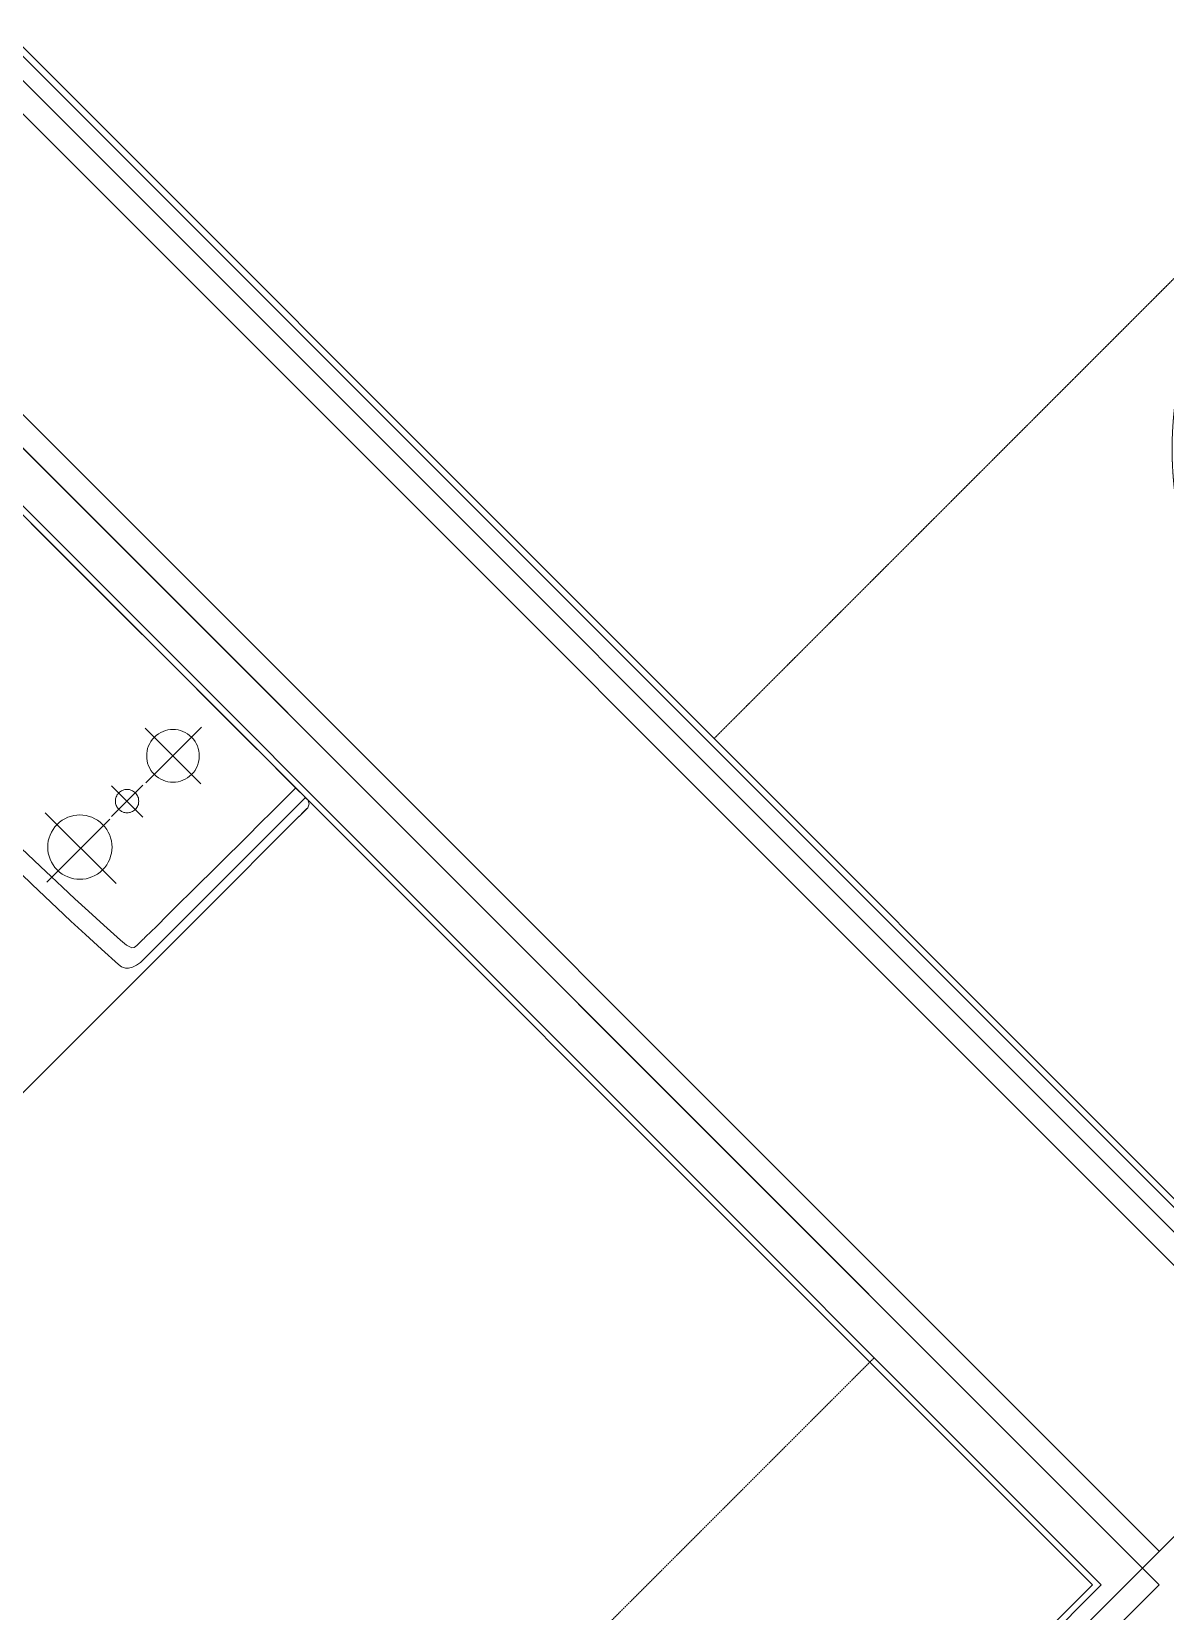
# Model space of a CAD drawing. Header units: millimetres. Extents: x 186805 to 449048, y 2167 to 51540.
# Drawn here: x 259767 to 260487, y 32261 to 33265 of the extents above; entities that cross this region are included whole.
import ezdxf

# ---------------------------------------------------------------- set-up
doc = ezdxf.new("R2010")
doc.units = ezdxf.units.MM
doc.linetypes.add('BD$0$HIDDEN', pattern=[0.375, 0.25, -0.125])
doc.linetypes.add('HIDDEN', pattern=[0.375, 0.25, -0.125])
for name, color, linetype, lineweight in [('0-60x60-C', 3, 'CONTINUOUS', 13), ('0-AKL-P1 TILES', 8, 'CONTINUOUS', 13), ('3117.NEW ID XR$0$BD$0$0-sanitary', 1, 'CONTINUOUS', 20), ('3117.NEW ID XR$0$BD$0$a-sanit', 30, 'CONTINUOUS', 5), ('BD$0$0-sanitary', 1, 'CONTINUOUS', 20), ('BD$0$0-tiles', 9, 'CONTINUOUS', 5), ('BD$0$NAK_FIXTURES', 8, 'CONTINUOUS', 18)]:
    doc.layers.add(name, color=color, linetype=linetype, lineweight=lineweight)
doc.layers.add('a-wall', color=140, linetype='CONTINUOUS')

# ---------------------------------------------------------------- blocks, each defined once
blk = doc.blocks.new('A$C7C4A1575')
at = {"layer": 'a-wall', "color": 8}
for p, q in [((30832.8, 18384.4), (25900.7, 23316.5)), ((28322.6, 17571.2), (29984.3, 19232.9)), ((30090.3, 19126.8), (28428.6, 17465.1))]:
    blk.add_line(p, q, dxfattribs=at)
blk = doc.blocks.new('A$C32DD6ECA')
at = {"layer": '0-60x60-C', "color": 16, "xscale": 0.04183124983683228, "yscale": 0.04183124983683228, "zscale": 0.04183124983683228, "rotation": 180}
blk.add_blockref('A$C7C4A1575', (4397.082, 2202.636), dxfattribs=at)
blk = doc.blocks.new('A$C5C977968')
at = {"layer": '3117.NEW ID XR$0$BD$0$0-sanitary'}
for points in [[(6693.9, 3302.3), (6690.9, 3305.4), (6689.3, 3307), (6688.5, 3307.7), (6687.5, 3310.2), (6688.5, 3312.8), (6689.3, 3313.5), (6691.4, 3315.7), (6694.9, 3319.1), (6699.6, 3323.8), (6705.4, 3329.6), (6712.2, 3336.5), (6728.7, 3352.9), (6748.1, 3372.4), (6769.8, 3394), (6816.9, 3441.2), (6864.1, 3488.3)], [(6791.4, 3323.5), (6756, 3358.9)], [(6756.3, 3322.9), (6791.7, 3358.3)], [(6785.9, 3328.9), (6787.1, 3330.2), (6788.1, 3331.5), (6788.9, 3333), (6789.6, 3334.4), (6790.2, 3336), (6790.5, 3337.5), (6790.8, 3339.1), (6790.8, 3340.7), (6790.8, 3342.3), (6790.5, 3343.9), (6790.2, 3345.5), (6789.6, 3347), (6788.9, 3348.5), (6788.1, 3349.9), (6787.1, 3351.3), (6785.9, 3352.6), (6784.7, 3353.7), (6783.3, 3354.7), (6781.9, 3355.6), (6780.4, 3356.2), (6778.9, 3356.8), (6777.3, 3357.2), (6775.7, 3357.4), (6774.1, 3357.5), (6772.5, 3357.4), (6770.9, 3357.2), (6769.3, 3356.8), (6767.8, 3356.3), (6766.3, 3355.6), (6764.9, 3354.7), (6763.5, 3353.7), (6762.3, 3352.6), (6761.1, 3351.3), (6760.1, 3349.9), (6759.3, 3348.5), (6758.6, 3347), (6758.1, 3345.5), (6757.7, 3343.9), (6757.5, 3342.3), (6757.4, 3340.7), (6757.5, 3339.1), (6757.7, 3337.5), (6758.1, 3336), (6758.6, 3334.4), (6759.3, 3333), (6760.1, 3331.5), (6761.1, 3330.2), (6762.3, 3328.9), (6763.6, 3327.8), (6764.9, 3326.8), (6766.3, 3325.9), (6767.8, 3325.2), (6769.3, 3324.7), (6770.9, 3324.3), (6772.5, 3324.1), (6774.1, 3324), (6775.7, 3324.1), (6777.3, 3324.3), (6778.9, 3324.7), (6780.4, 3325.2), (6781.9, 3325.9), (6783.3, 3326.8), (6784.7, 3327.8), (6785.9, 3328.9), (6785.9, 3328.9)], [(6696.2, 3320.2), (6696.5, 3319.9), (6697.3, 3319.1), (6698.6, 3317.8), (6700.4, 3316), (6705.2, 3311.3), (6711.4, 3305.2), (6718.7, 3297.9), (6726.8, 3289.8), (6744.6, 3272.2), (6762.4, 3254.6), (6770.5, 3246.5), (6777.9, 3239.2), (6784, 3233.1), (6788.8, 3228.4), (6790.6, 3226.6), (6791.9, 3225.3), (6792.7, 3224.5), (6793, 3224.3), (6797, 3220.3), (6798.7, 3219.1), (6800.2, 3218.9), (6803.7, 3220.6), (6807.4, 3223.6), (6818.1, 3233.3), (6827.7, 3242), (6836.4, 3250), (6844.3, 3257.3), (6851.5, 3264.1), (6858.2, 3270.4), (6870.5, 3282.2)], [(6794.7, 3209.6), (6797.3, 3207.7), (6799.9, 3206.5), (6802.3, 3206), (6804.2, 3206), (6806.7, 3206.8), (6808.8, 3208.2), (6819.6, 3218), (6829.7, 3227.2), (6839, 3235.8), (6847.7, 3243.9), (6863.6, 3259.1), (6878.2, 3273.2), (6906.2, 3300.9), (6921, 3315.8), (6937.3, 3332.2)], [(6793.2, 3322.1), (6813.1, 3302.2)], [(6813.1, 3321.7), (6793.2, 3301.8)], [(6794.7, 3209.6), (6690, 3314.3)], [(6808.5, 3306.7), (6809, 3307.3), (6809.5, 3307.9), (6809.8, 3308.5), (6810.1, 3309.2), (6810.4, 3309.9), (6810.6, 3310.5), (6810.7, 3311.3), (6810.7, 3312), (6810.7, 3312.7), (6810.6, 3313.4), (6810.4, 3314.1), (6810.1, 3314.8), (6809.8, 3315.4), (6809.5, 3316.1), (6809, 3316.7), (6808.5, 3317.2), (6808, 3317.7), (6807.4, 3318.2), (6806.7, 3318.5), (6806.1, 3318.8), (6805.4, 3319.1), (6804.7, 3319.3), (6804, 3319.4), (6803.3, 3319.4), (6802.6, 3319.4), (6801.8, 3319.3), (6801.2, 3319.1), (6800.5, 3318.8), (6799.8, 3318.5), (6799.2, 3318.2), (6798.6, 3317.7), (6798, 3317.2), (6797.5, 3316.6), (6797.1, 3316), (6796.7, 3315.4), (6796.4, 3314.8), (6796.1, 3314.1), (6796, 3313.4), (6795.9, 3312.7), (6795.8, 3312), (6795.9, 3311.3), (6796, 3310.5), (6796.1, 3309.9), (6796.4, 3309.2), (6796.7, 3308.5), (6797.1, 3307.9), (6797.5, 3307.3), (6798, 3306.7), (6798.6, 3306.2), (6799.2, 3305.8), (6799.8, 3305.4), (6800.5, 3305.1), (6801.2, 3304.8), (6801.8, 3304.7), (6802.6, 3304.6), (6803.3, 3304.5), (6804, 3304.6), (6804.7, 3304.7), (6805.4, 3304.8), (6806.1, 3305.1), (6806.7, 3305.4), (6807.3, 3305.8), (6807.9, 3306.2), (6808.5, 3306.7), (6808.5, 3306.7)], [(7277.2, 2976), (7248.4, 2953.2), (7216.7, 2936.9), (7183.1, 2927.1), (7148.6, 2923.9), (7114, 2927.2), (7080.5, 2937), (7048.8, 2953.3), (7020, 2976.2), (7016.7, 2979.5), (7007.4, 2988.8), (6992.9, 3003.3), (6973.9, 3022.3), (6951.3, 3044.9), (6925.8, 3070.4), (6869.5, 3126.7), (6811.3, 3184.9), (6783.4, 3212.8), (6757.5, 3238.7), (6734.2, 3262), (6714.5, 3281.8), (6699, 3297.3), (6688.5, 3307.7)], [(6810.2, 3259.6), (6855.2, 3304.6)], [(6847.7, 3268.3), (6849.1, 3269.9), (6850.3, 3271.5), (6851.3, 3273.3), (6852.2, 3275.1), (6852.8, 3277), (6853.3, 3278.9), (6853.6, 3280.8), (6853.7, 3282.8), (6853.6, 3284.7), (6853.3, 3286.7), (6852.8, 3288.6), (6852.2, 3290.4), (6851.3, 3292.3), (6850.3, 3294), (6849.1, 3295.7), (6847.7, 3297.2), (6846.1, 3298.6), (6844.5, 3299.8), (6842.7, 3300.8), (6840.9, 3301.7), (6839.1, 3302.3), (6837.1, 3302.8), (6835.2, 3303.1), (6833.2, 3303.2), (6831.3, 3303.1), (6829.3, 3302.8), (6827.4, 3302.3), (6825.6, 3301.7), (6823.8, 3300.8), (6822, 3299.8), (6820.4, 3298.6), (6818.8, 3297.2), (6817.4, 3295.7), (6816.2, 3294), (6815.2, 3292.3), (6814.3, 3290.4), (6813.7, 3288.6), (6813.2, 3286.7), (6812.9, 3284.7), (6812.8, 3282.8), (6812.9, 3280.8), (6813.2, 3278.9), (6813.7, 3277), (6814.3, 3275.1), (6815.2, 3273.3), (6816.2, 3271.5), (6817.4, 3269.9), (6818.8, 3268.3), (6820.4, 3266.9), (6822, 3265.7), (6823.8, 3264.7), (6825.6, 3263.8), (6827.4, 3263.2), (6829.3, 3262.7), (6831.3, 3262.4), (6833.2, 3262.4), (6835.2, 3262.4), (6837.1, 3262.7), (6839.1, 3263.2), (6840.9, 3263.8), (6842.7, 3264.7), (6844.5, 3265.7), (6846.1, 3266.9), (6847.7, 3268.3), (6847.7, 3268.3)], [(6854.2, 3260.6), (6814.3, 3300.5)]]:
    blk.add_lwpolyline(points, dxfattribs=at)
at = {"layer": '3117.NEW ID XR$0$BD$0$a-sanit', "linetype": 'BD$0$HIDDEN'}
for p, q in [((5730.4, 4051.7), (6430.4, 3351.7)), ((6328.6, 2958.5), (6776.4, 2510.7))]:
    blk.add_line(p, q, dxfattribs=at)
at = {"layer": 'a-wall'}
for p, q in [((6041.5, 2920.4), (7703.2, 4582.1)), ((7809.3, 4476), (6147.6, 2814.3)), ((7809.3, 4476), (6147.6, 2814.3)), ((7809.3, 4476), (6147.6, 2814.3)), ((7774, 4440.6), (6147.6, 2814.3)), ((7774, 4440.6), (6147.6, 2814.3)), ((6147.6, 2814.3), (7491.1, 1470.8)), ((6147.6, 2814.3), (7491.1, 1470.8))]:
    blk.add_line(p, q, dxfattribs=at)
at = {"layer": 'BD$0$0-sanitary'}
for points in [[(6693.9, 3302.3), (6690.9, 3305.4), (6689.3, 3307), (6688.5, 3307.7), (6687.5, 3310.2), (6688.5, 3312.8), (6689.3, 3313.5), (6691.4, 3315.7), (6694.9, 3319.1), (6699.6, 3323.8), (6705.4, 3329.6), (6712.2, 3336.5), (6728.7, 3352.9), (6748.1, 3372.4), (6769.8, 3394), (6816.9, 3441.2), (6864.1, 3488.3)], [(6693.9, 3302.3), (6690.9, 3305.4), (6689.3, 3307), (6688.5, 3307.7), (6687.5, 3310.2), (6688.5, 3312.8), (6689.3, 3313.5), (6691.4, 3315.7), (6694.9, 3319.1), (6699.6, 3323.8), (6705.4, 3329.6), (6712.2, 3336.5), (6728.7, 3352.9), (6748.1, 3372.4), (6769.8, 3394), (6816.9, 3441.2), (6864.1, 3488.3)], [(6791.4, 3323.5), (6756, 3358.9)], [(6791.4, 3323.5), (6756, 3358.9)], [(6756.3, 3322.9), (6791.7, 3358.3)], [(6756.3, 3322.9), (6791.7, 3358.3)], [(6785.9, 3328.9), (6787.1, 3330.2), (6788.1, 3331.5), (6788.9, 3333), (6789.6, 3334.4), (6790.2, 3336), (6790.5, 3337.5), (6790.8, 3339.1), (6790.8, 3340.7), (6790.8, 3342.3), (6790.5, 3343.9), (6790.2, 3345.5), (6789.6, 3347), (6788.9, 3348.5), (6788.1, 3349.9), (6787.1, 3351.3), (6785.9, 3352.6), (6784.7, 3353.7), (6783.3, 3354.7), (6781.9, 3355.6), (6780.4, 3356.2), (6778.9, 3356.8), (6777.3, 3357.2), (6775.7, 3357.4), (6774.1, 3357.5), (6772.5, 3357.4), (6770.9, 3357.2), (6769.3, 3356.8), (6767.8, 3356.3), (6766.3, 3355.6), (6764.9, 3354.7), (6763.5, 3353.7), (6762.3, 3352.6), (6761.1, 3351.3), (6760.1, 3349.9), (6759.3, 3348.5), (6758.6, 3347), (6758.1, 3345.5), (6757.7, 3343.9), (6757.5, 3342.3), (6757.4, 3340.7), (6757.5, 3339.1), (6757.7, 3337.5), (6758.1, 3336), (6758.6, 3334.4), (6759.3, 3333), (6760.1, 3331.5), (6761.1, 3330.2), (6762.3, 3328.9), (6763.6, 3327.8), (6764.9, 3326.8), (6766.3, 3325.9), (6767.8, 3325.2), (6769.3, 3324.7), (6770.9, 3324.3), (6772.5, 3324.1), (6774.1, 3324), (6775.7, 3324.1), (6777.3, 3324.3), (6778.9, 3324.7), (6780.4, 3325.2), (6781.9, 3325.9), (6783.3, 3326.8), (6784.7, 3327.8), (6785.9, 3328.9), (6785.9, 3328.9)], [(6785.9, 3328.9), (6787.1, 3330.2), (6788.1, 3331.5), (6788.9, 3333), (6789.6, 3334.4), (6790.2, 3336), (6790.5, 3337.5), (6790.8, 3339.1), (6790.8, 3340.7), (6790.8, 3342.3), (6790.5, 3343.9), (6790.2, 3345.5), (6789.6, 3347), (6788.9, 3348.5), (6788.1, 3349.9), (6787.1, 3351.3), (6785.9, 3352.6), (6784.7, 3353.7), (6783.3, 3354.7), (6781.9, 3355.6), (6780.4, 3356.2), (6778.9, 3356.8), (6777.3, 3357.2), (6775.7, 3357.4), (6774.1, 3357.5), (6772.5, 3357.4), (6770.9, 3357.2), (6769.3, 3356.8), (6767.8, 3356.3), (6766.3, 3355.6), (6764.9, 3354.7), (6763.5, 3353.7), (6762.3, 3352.6), (6761.1, 3351.3), (6760.1, 3349.9), (6759.3, 3348.5), (6758.6, 3347), (6758.1, 3345.5), (6757.7, 3343.9), (6757.5, 3342.3), (6757.4, 3340.7), (6757.5, 3339.1), (6757.7, 3337.5), (6758.1, 3336), (6758.6, 3334.4), (6759.3, 3333), (6760.1, 3331.5), (6761.1, 3330.2), (6762.3, 3328.9), (6763.6, 3327.8), (6764.9, 3326.8), (6766.3, 3325.9), (6767.8, 3325.2), (6769.3, 3324.7), (6770.9, 3324.3), (6772.5, 3324.1), (6774.1, 3324), (6775.7, 3324.1), (6777.3, 3324.3), (6778.9, 3324.7), (6780.4, 3325.2), (6781.9, 3325.9), (6783.3, 3326.8), (6784.7, 3327.8), (6785.9, 3328.9), (6785.9, 3328.9)], [(6696.2, 3320.2), (6696.5, 3319.9), (6697.3, 3319.1), (6698.6, 3317.8), (6700.4, 3316), (6705.2, 3311.3), (6711.4, 3305.2), (6718.7, 3297.9), (6726.8, 3289.8), (6744.6, 3272.2), (6762.4, 3254.6), (6770.5, 3246.5), (6777.9, 3239.2), (6784, 3233.1), (6788.8, 3228.4), (6790.6, 3226.6), (6791.9, 3225.3), (6792.7, 3224.5), (6793, 3224.3), (6797, 3220.3), (6798.7, 3219.1), (6800.2, 3218.9), (6803.7, 3220.6), (6807.4, 3223.6), (6818.1, 3233.3), (6827.7, 3242), (6836.4, 3250), (6844.3, 3257.3), (6851.5, 3264.1), (6858.2, 3270.4), (6870.5, 3282.2)], [(6696.2, 3320.2), (6696.5, 3319.9), (6697.3, 3319.1), (6698.6, 3317.8), (6700.4, 3316), (6705.2, 3311.3), (6711.4, 3305.2), (6718.7, 3297.9), (6726.8, 3289.8), (6744.6, 3272.2), (6762.4, 3254.6), (6770.5, 3246.5), (6777.9, 3239.2), (6784, 3233.1), (6788.8, 3228.4), (6790.6, 3226.6), (6791.9, 3225.3), (6792.7, 3224.5), (6793, 3224.3), (6797, 3220.3), (6798.7, 3219.1), (6800.2, 3218.9), (6803.7, 3220.6), (6807.4, 3223.6), (6818.1, 3233.3), (6827.7, 3242), (6836.4, 3250), (6844.3, 3257.3), (6851.5, 3264.1), (6858.2, 3270.4), (6870.5, 3282.2)], [(6794.7, 3209.6), (6797.3, 3207.7), (6799.9, 3206.5), (6802.3, 3206), (6804.2, 3206), (6806.7, 3206.8), (6808.8, 3208.2), (6819.6, 3218), (6829.7, 3227.2), (6839, 3235.8), (6847.7, 3243.9), (6863.6, 3259.1), (6878.2, 3273.2), (6906.2, 3300.9), (6921, 3315.8), (6937.3, 3332.2)], [(6794.7, 3209.6), (6797.3, 3207.7), (6799.9, 3206.5), (6802.3, 3206), (6804.2, 3206), (6806.7, 3206.8), (6808.8, 3208.2), (6819.6, 3218), (6829.7, 3227.2), (6839, 3235.8), (6847.7, 3243.9), (6863.6, 3259.1), (6878.2, 3273.2), (6906.2, 3300.9), (6921, 3315.8), (6937.3, 3332.2)], [(6793.2, 3322.1), (6813.1, 3302.2)], [(6793.2, 3322.1), (6813.1, 3302.2)], [(6813.1, 3321.7), (6793.2, 3301.8)], [(6813.1, 3321.7), (6793.2, 3301.8)], [(6794.7, 3209.6), (6690, 3314.3)], [(6794.7, 3209.6), (6690, 3314.3)], [(6808.5, 3306.7), (6809, 3307.3), (6809.5, 3307.9), (6809.8, 3308.5), (6810.1, 3309.2), (6810.4, 3309.9), (6810.6, 3310.5), (6810.7, 3311.3), (6810.7, 3312), (6810.7, 3312.7), (6810.6, 3313.4), (6810.4, 3314.1), (6810.1, 3314.8), (6809.8, 3315.4), (6809.5, 3316.1), (6809, 3316.7), (6808.5, 3317.2), (6808, 3317.7), (6807.4, 3318.2), (6806.7, 3318.5), (6806.1, 3318.8), (6805.4, 3319.1), (6804.7, 3319.3), (6804, 3319.4), (6803.3, 3319.4), (6802.6, 3319.4), (6801.8, 3319.3), (6801.2, 3319.1), (6800.5, 3318.8), (6799.8, 3318.5), (6799.2, 3318.2), (6798.6, 3317.7), (6798, 3317.2), (6797.5, 3316.6), (6797.1, 3316), (6796.7, 3315.4), (6796.4, 3314.8), (6796.1, 3314.1), (6796, 3313.4), (6795.9, 3312.7), (6795.8, 3312), (6795.9, 3311.3), (6796, 3310.5), (6796.1, 3309.9), (6796.4, 3309.2), (6796.7, 3308.5), (6797.1, 3307.9), (6797.5, 3307.3), (6798, 3306.7), (6798.6, 3306.2), (6799.2, 3305.8), (6799.8, 3305.4), (6800.5, 3305.1), (6801.2, 3304.8), (6801.8, 3304.7), (6802.6, 3304.6), (6803.3, 3304.5), (6804, 3304.6), (6804.7, 3304.7), (6805.4, 3304.8), (6806.1, 3305.1), (6806.7, 3305.4), (6807.3, 3305.8), (6807.9, 3306.2), (6808.5, 3306.7), (6808.5, 3306.7)], [(6808.5, 3306.7), (6809, 3307.3), (6809.5, 3307.9), (6809.8, 3308.5), (6810.1, 3309.2), (6810.4, 3309.9), (6810.6, 3310.5), (6810.7, 3311.3), (6810.7, 3312), (6810.7, 3312.7), (6810.6, 3313.4), (6810.4, 3314.1), (6810.1, 3314.8), (6809.8, 3315.4), (6809.5, 3316.1), (6809, 3316.7), (6808.5, 3317.2), (6808, 3317.7), (6807.4, 3318.2), (6806.7, 3318.5), (6806.1, 3318.8), (6805.4, 3319.1), (6804.7, 3319.3), (6804, 3319.4), (6803.3, 3319.4), (6802.6, 3319.4), (6801.8, 3319.3), (6801.2, 3319.1), (6800.5, 3318.8), (6799.8, 3318.5), (6799.2, 3318.2), (6798.6, 3317.7), (6798, 3317.2), (6797.5, 3316.6), (6797.1, 3316), (6796.7, 3315.4), (6796.4, 3314.8), (6796.1, 3314.1), (6796, 3313.4), (6795.9, 3312.7), (6795.8, 3312), (6795.9, 3311.3), (6796, 3310.5), (6796.1, 3309.9), (6796.4, 3309.2), (6796.7, 3308.5), (6797.1, 3307.9), (6797.5, 3307.3), (6798, 3306.7), (6798.6, 3306.2), (6799.2, 3305.8), (6799.8, 3305.4), (6800.5, 3305.1), (6801.2, 3304.8), (6801.8, 3304.7), (6802.6, 3304.6), (6803.3, 3304.5), (6804, 3304.6), (6804.7, 3304.7), (6805.4, 3304.8), (6806.1, 3305.1), (6806.7, 3305.4), (6807.3, 3305.8), (6807.9, 3306.2), (6808.5, 3306.7), (6808.5, 3306.7)], [(7277.2, 2976), (7248.4, 2953.2), (7216.7, 2936.9), (7183.1, 2927.1), (7148.6, 2923.9), (7114, 2927.2), (7080.5, 2937), (7048.8, 2953.3), (7020, 2976.2), (7016.7, 2979.5), (7007.4, 2988.8), (6992.9, 3003.3), (6973.9, 3022.3), (6951.3, 3044.9), (6925.8, 3070.4), (6869.5, 3126.7), (6811.3, 3184.9), (6783.4, 3212.8), (6757.5, 3238.7), (6734.2, 3262), (6714.5, 3281.8), (6699, 3297.3), (6688.5, 3307.7)], [(7277.2, 2976), (7248.4, 2953.2), (7216.7, 2936.9), (7183.1, 2927.1), (7148.6, 2923.9), (7114, 2927.2), (7080.5, 2937), (7048.8, 2953.3), (7020, 2976.2), (7016.7, 2979.5), (7007.4, 2988.8), (6992.9, 3003.3), (6973.9, 3022.3), (6951.3, 3044.9), (6925.8, 3070.4), (6869.5, 3126.7), (6811.3, 3184.9), (6783.4, 3212.8), (6757.5, 3238.7), (6734.2, 3262), (6714.5, 3281.8), (6699, 3297.3), (6688.5, 3307.7)], [(6810.2, 3259.6), (6855.2, 3304.6)], [(6810.2, 3259.6), (6855.2, 3304.6)], [(6847.7, 3268.3), (6849.1, 3269.9), (6850.3, 3271.5), (6851.3, 3273.3), (6852.2, 3275.1), (6852.8, 3277), (6853.3, 3278.9), (6853.6, 3280.8), (6853.7, 3282.8), (6853.6, 3284.7), (6853.3, 3286.7), (6852.8, 3288.6), (6852.2, 3290.4), (6851.3, 3292.3), (6850.3, 3294), (6849.1, 3295.7), (6847.7, 3297.2), (6846.1, 3298.6), (6844.5, 3299.8), (6842.7, 3300.8), (6840.9, 3301.7), (6839.1, 3302.3), (6837.1, 3302.8), (6835.2, 3303.1), (6833.2, 3303.2), (6831.3, 3303.1), (6829.3, 3302.8), (6827.4, 3302.3), (6825.6, 3301.7), (6823.8, 3300.8), (6822, 3299.8), (6820.4, 3298.6), (6818.8, 3297.2), (6817.4, 3295.7), (6816.2, 3294), (6815.2, 3292.3), (6814.3, 3290.4), (6813.7, 3288.6), (6813.2, 3286.7), (6812.9, 3284.7), (6812.8, 3282.8), (6812.9, 3280.8), (6813.2, 3278.9), (6813.7, 3277), (6814.3, 3275.1), (6815.2, 3273.3), (6816.2, 3271.5), (6817.4, 3269.9), (6818.8, 3268.3), (6820.4, 3266.9), (6822, 3265.7), (6823.8, 3264.7), (6825.6, 3263.8), (6827.4, 3263.2), (6829.3, 3262.7), (6831.3, 3262.4), (6833.2, 3262.4), (6835.2, 3262.4), (6837.1, 3262.7), (6839.1, 3263.2), (6840.9, 3263.8), (6842.7, 3264.7), (6844.5, 3265.7), (6846.1, 3266.9), (6847.7, 3268.3), (6847.7, 3268.3)], [(6847.7, 3268.3), (6849.1, 3269.9), (6850.3, 3271.5), (6851.3, 3273.3), (6852.2, 3275.1), (6852.8, 3277), (6853.3, 3278.9), (6853.6, 3280.8), (6853.7, 3282.8), (6853.6, 3284.7), (6853.3, 3286.7), (6852.8, 3288.6), (6852.2, 3290.4), (6851.3, 3292.3), (6850.3, 3294), (6849.1, 3295.7), (6847.7, 3297.2), (6846.1, 3298.6), (6844.5, 3299.8), (6842.7, 3300.8), (6840.9, 3301.7), (6839.1, 3302.3), (6837.1, 3302.8), (6835.2, 3303.1), (6833.2, 3303.2), (6831.3, 3303.1), (6829.3, 3302.8), (6827.4, 3302.3), (6825.6, 3301.7), (6823.8, 3300.8), (6822, 3299.8), (6820.4, 3298.6), (6818.8, 3297.2), (6817.4, 3295.7), (6816.2, 3294), (6815.2, 3292.3), (6814.3, 3290.4), (6813.7, 3288.6), (6813.2, 3286.7), (6812.9, 3284.7), (6812.8, 3282.8), (6812.9, 3280.8), (6813.2, 3278.9), (6813.7, 3277), (6814.3, 3275.1), (6815.2, 3273.3), (6816.2, 3271.5), (6817.4, 3269.9), (6818.8, 3268.3), (6820.4, 3266.9), (6822, 3265.7), (6823.8, 3264.7), (6825.6, 3263.8), (6827.4, 3263.2), (6829.3, 3262.7), (6831.3, 3262.4), (6833.2, 3262.4), (6835.2, 3262.4), (6837.1, 3262.7), (6839.1, 3263.2), (6840.9, 3263.8), (6842.7, 3264.7), (6844.5, 3265.7), (6846.1, 3266.9), (6847.7, 3268.3), (6847.7, 3268.3)], [(6854.2, 3260.6), (6814.3, 3300.5)], [(6854.2, 3260.6), (6814.3, 3300.5)]]:
    blk.add_lwpolyline(points, dxfattribs=at)
at = {"layer": 'BD$0$0-tiles'}
for p, q in [((6041.5, 2957.1), (7666.5, 4582.1)), ((6041.5, 2962.8), (7660.8, 4582.1)), ((6184.4, 2814.3), (7809.2, 4439.1)), ((6184.4, 2814.3), (7809.2, 4439.1)), ((7809.2, 4439.1), (6184.4, 2814.3)), ((6190, 2814.3), (7809.2, 4433.5)), ((6190, 2814.3), (7809.2, 4433.5)), ((7809.2, 4433.5), (6190, 2814.3)), ((7491.1, 1507.6), (6184.4, 2814.3)), ((7491.1, 1507.6), (6184.4, 2814.3)), ((7491.1, 1513.2), (6190, 2814.3)), ((7491.1, 1513.2), (6190, 2814.3))]:
    blk.add_line(p, q, dxfattribs=at)
at = {"layer": 'BD$0$NAK_FIXTURES', "linetype": 'HIDDEN'}
blk.add_arc((5914.4, 3535.6), 225, 228.8226, 221.1774, dxfattribs=at)

msp = doc.modelspace()

# ---------------------------------------------------------------- block references
at = {"layer": '0-60x60-C', "color": 16, "xscale": -23.90557308239969, "yscale": 23.90557308239969, "zscale": 23.90557308239969}
msp.add_blockref('A$C32DD6ECA', (335613.6, -1123), dxfattribs=at)
at = {"layer": '0-AKL-P1 TILES', "color": 1, "xscale": -1}
msp.add_blockref('A$C5C977968', (266630.7, 29463.8), dxfattribs=at)

doc.saveas('drawing.dxf')
